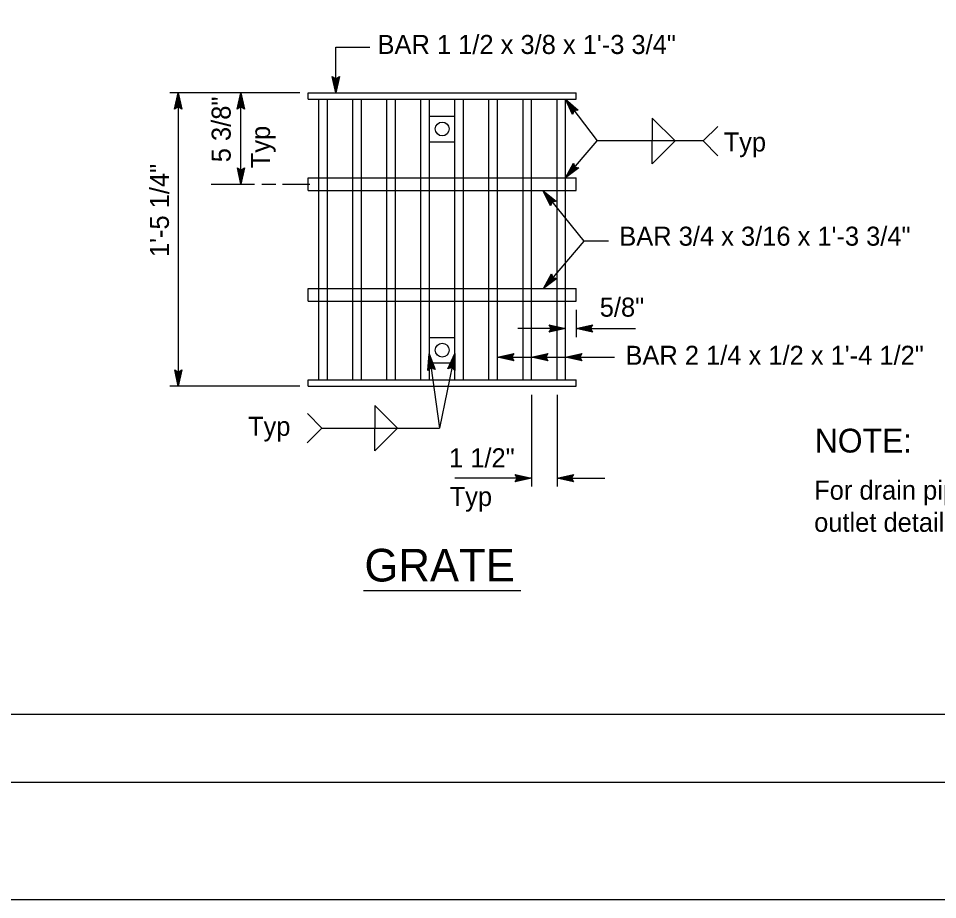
# Model space of a CAD drawing. Extents: x -894 to 866, y -472 to 714.
# Drawn here: x -230.9 to 107, y -472.4 to -148.5 of the extents above; entities that cross this region are included whole.
import ezdxf

# ---------------------------------------------------------------- set-up
doc = ezdxf.new("R2010")
doc.units = 0
for name, color, linetype in [('14 Ramp Anno', 7, 'Continuous'), ('56 Stage 3 Anno', 7, 'Continuous'), ('57 Undefined', 7, 'Continuous'), ('60 Nongeo Data', 7, 'Continuous'), ('border_PLOTTING-ELEMENTS', 7, 'Continuous'), ('border_rw_22x34_Cut_Lines', 7, 'Continuous'), ('border_SHEET', 7, 'Continuous')]:
    doc.layers.add(name, color=color, linetype=linetype)

msp = doc.modelspace()

# ---------------------------------------------------------------- linework, layer by layer
at = {"layer": '14 Ramp Anno'}
msp.add_lwpolyline([(-29.75, -273.01), (-20.99, -273.01)], dxfattribs=at)
at = {"layer": '56 Stage 3 Anno'}
for p, q in [((-114.17, -159.08), (-101.69, -159.08)), ((-114.17, -175.84), (-114.17, -159.08)), ((-114.17, -175.84), (-115.5, -169.84)), ((-115.5, -169.84), (-115.5, -169.84)), ((-115.5, -169.84), (-114.17, -170.64)), ((-114.17, -174.45), (-115.14, -170.08)), ((-114.17, -173.08), (-114.79, -170.26)), ((-114.17, -171.7), (-114.43, -170.49)), ((-114.17, -170.64), (-112.83, -169.84)), ((-112.83, -169.84), (-114.17, -175.84)), ((-113.19, -170.06), (-114.17, -174.46)), ((-113.55, -170.29), (-114.17, -173.08)), ((-113.89, -170.47), (-114.17, -171.7)), ((-112.83, -169.84), (-112.83, -169.84)), ((-127.46, -175.84), (-175.24, -175.84)), ((-173.46, -181.84), (-172.12, -175.84)), ((-173.1, -181.63), (-172.12, -177.22)), ((-172.74, -181.39), (-172.12, -178.61)), ((-172.12, -175.84), (-172.12, -175.84)), ((-172.12, -175.84), (-170.79, -181.84)), ((-172.12, -178.61), (-171.49, -181.43)), ((-172.11, -177.23), (-171.14, -181.61)), ((-150.42, -181.84), (-149.08, -175.84)), ((-150.06, -181.63), (-149.08, -177.22)), ((-149.7, -181.39), (-149.08, -178.61)), ((-149.08, -175.84), (-149.08, -175.84)), ((-149.08, -175.84), (-147.75, -181.84)), ((-149.08, -177.23), (-148.11, -181.61)), ((-149.08, -178.61), (-148.46, -181.43)), ((-114.17, -175.84), (-114.17, -175.84)), ((-29.75, -178.19), (-18.09, -193.55)), ((-27.19, -183.78), (-29.75, -178.19)), ((-29.75, -178.19), (-29.75, -178.19)), ((-29.75, -178.19), (-25.06, -182.17)), ((-172.12, -181.04), (-173.46, -181.84)), ((-173.46, -181.84), (-173.46, -181.84)), ((-172.39, -181.22), (-172.12, -179.99)), ((-172.12, -179.99), (-171.85, -181.2)), ((-170.79, -181.84), (-172.12, -181.04)), ((-170.79, -181.84), (-170.79, -181.84)), ((-149.08, -181.04), (-150.42, -181.84)), ((-150.42, -181.84), (-150.42, -181.84)), ((-149.36, -181.22), (-149.08, -179.99)), ((-149.08, -179.99), (-148.82, -181.2)), ((-147.75, -181.84), (-149.08, -181.04)), ((-147.75, -181.84), (-147.75, -181.84)), ((-27.03, -183.39), (-28.91, -179.29)), ((-28.9, -179.29), (-25.49, -182.2)), ((-26.89, -182.99), (-28.08, -180.39)), ((-28.08, -180.39), (-25.87, -182.26)), ((-26.72, -182.64), (-27.24, -181.49)), ((-27.24, -181.49), (-26.3, -182.29)), ((-26.6, -182.33), (-27.19, -183.78)), ((-25.06, -182.17), (-26.6, -182.33)), ((-25.06, -182.17), (-25.06, -182.17)), ((-27.19, -183.78), (-27.19, -183.78)), ((2.16, -185.21), (2.16, -193.55)), ((10.5, -193.55), (2.16, -185.21)), ((20.84, -193.55), (26.2, -188.19)), ((-29.75, -207.11), (-18.09, -193.55)), ((20.84, -193.55), (-18.09, -193.55)), ((10.5, -193.55), (2.16, -201.89)), ((2.16, -201.89), (2.16, -193.55)), ((20.84, -193.55), (26.24, -198.96)), ((-29.75, -207.11), (-26.84, -201.7)), ((-28.84, -206.06), (-26.72, -202.11)), ((-27.94, -205.02), (-26.58, -202.47)), ((-26.84, -201.7), (-26.84, -201.7)), ((-26.84, -201.7), (-26.36, -203.17)), ((-149.08, -209.46), (-150.41, -203.46)), ((-150.41, -203.46), (-150.41, -203.46)), ((-150.41, -203.46), (-149.08, -204.26)), ((-149.08, -208.07), (-150.05, -203.69)), ((-149.08, -206.69), (-149.7, -203.87)), ((-149.08, -205.31), (-149.34, -204.1)), ((-149.08, -204.26), (-147.74, -203.46)), ((-147.74, -203.46), (-149.08, -209.46)), ((-148.1, -203.67), (-149.08, -208.08)), ((-148.46, -203.91), (-149.08, -206.69)), ((-148.8, -204.08), (-149.08, -205.31)), ((-147.74, -203.46), (-147.74, -203.46)), ((-24.82, -203.44), (-29.75, -207.11)), ((-25.23, -203.37), (-28.85, -206.07)), ((-25.65, -203.31), (-27.94, -205.02)), ((-27.04, -203.97), (-26.46, -202.88)), ((-26.03, -203.22), (-27.04, -203.97)), ((-26.36, -203.17), (-24.82, -203.44)), ((-24.82, -203.44), (-24.82, -203.44)), ((-160.05, -209.46), (-144.06, -209.46)), ((-149.08, -209.46), (-149.08, -209.46)), ((-141.44, -209.46), (-136.32, -209.46)), ((-133.81, -209.46), (-123.73, -209.46)), ((-29.75, -207.11), (-29.75, -207.11)), ((-37.98, -211.86), (-23.08, -230.36)), ((-35.26, -217.38), (-37.98, -211.86)), ((-37.98, -211.86), (-37.98, -211.86)), ((-37.98, -211.86), (-33.18, -215.7)), ((-35.12, -216.99), (-37.11, -212.94)), ((-37.1, -212.95), (-33.61, -215.75)), ((-34.98, -216.58), (-36.25, -214.02)), ((-36.25, -214.02), (-33.99, -215.83)), ((-34.82, -216.22), (-35.38, -215.09)), ((-35.38, -215.09), (-34.41, -215.87)), ((-34.72, -215.92), (-35.26, -217.38)), ((-33.18, -215.7), (-34.72, -215.92)), ((-33.18, -215.7), (-33.18, -215.7)), ((-35.26, -217.38), (-35.26, -217.38)), ((-23.08, -230.36), (-37.82, -247.77)), ((-23.18, -230.21), (-13.93, -230.21)), ((-37.82, -247.77), (-34.96, -242.33)), ((-36.92, -246.7), (-34.84, -242.74)), ((-36.03, -245.66), (-34.69, -243.1)), ((-34.96, -242.33), (-34.96, -242.33)), ((-34.96, -242.33), (-34.46, -243.8)), ((-32.92, -244.05), (-37.82, -247.77)), ((-33.33, -243.99), (-36.93, -246.71)), ((-33.76, -243.93), (-36.03, -245.66)), ((-35.14, -244.61), (-34.56, -243.51)), ((-34.14, -243.85), (-35.14, -244.61)), ((-34.46, -243.8), (-32.92, -244.05)), ((-32.92, -244.05), (-32.92, -244.05)), ((-37.82, -247.77), (-37.82, -247.77)), ((-25.84, -255.58), (-25.84, -265.61)), ((-34.95, -262.49), (-35.75, -261.15)), ((-35.75, -261.15), (-35.75, -261.15)), ((-35.75, -261.15), (-29.75, -262.49)), ((-29.75, -262.49), (-35.75, -263.82)), ((-35.75, -263.82), (-34.95, -262.49)), ((-35.53, -261.5), (-31.13, -262.49)), ((-31.14, -262.49), (-35.51, -263.46)), ((-32.51, -262.49), (-35.33, -263.11)), ((-35.3, -261.86), (-32.51, -262.49)), ((-35.12, -262.21), (-33.89, -262.48)), ((-33.89, -262.48), (-35.1, -262.75)), ((-29.75, -262.49), (-29.75, -262.49)), ((-25.84, -262.49), (-19.84, -261.16)), ((-19.84, -263.83), (-25.84, -262.49)), ((-25.84, -262.49), (-25.84, -262.49)), ((-20.05, -263.47), (-24.46, -262.49)), ((-24.45, -262.48), (-20.07, -261.52)), ((-23.07, -262.49), (-20.25, -261.86)), ((-20.29, -263.11), (-23.07, -262.49)), ((-21.69, -262.49), (-20.48, -262.22)), ((-20.46, -262.77), (-21.69, -262.49)), ((-19.84, -261.16), (-20.64, -262.49)), ((-20.64, -262.49), (-19.84, -263.83)), ((-19.84, -261.16), (-19.84, -261.16)), ((-35.75, -263.82), (-35.75, -263.82)), ((-19.84, -263.83), (-19.84, -263.83)), ((-80.36, -277.97), (-79.84, -271.84)), ((-80.03, -277.7), (-79.65, -273.21)), ((-79.84, -271.84), (-76.12, -299.1)), ((-79.84, -271.84), (-79.84, -271.84)), ((-79.84, -271.84), (-77.71, -277.61)), ((-79.65, -273.22), (-78.1, -277.42)), ((-70.49, -271.73), (-76.12, -299.1)), ((-73.01, -277.34), (-70.49, -271.73)), ((-72.62, -277.2), (-70.77, -273.08)), ((-70.77, -273.09), (-70.7, -277.57)), ((-70.49, -271.73), (-70.49, -271.73)), ((-70.49, -271.73), (-70.4, -277.87)), ((-54.76, -273.01), (-48.76, -271.68)), ((-48.76, -274.35), (-54.76, -273.01)), ((-54.76, -273.01), (-54.76, -273.01)), ((-48.97, -273.99), (-53.38, -273.01)), ((-53.37, -273), (-48.99, -272.03)), ((-52, -273.01), (-49.17, -272.38)), ((-49.21, -273.63), (-52, -273.01)), ((-50.61, -273.01), (-49.41, -272.74)), ((-49.38, -273.28), (-50.61, -273.01)), ((-48.76, -271.68), (-49.56, -273.01)), ((-49.56, -273.01), (-48.76, -274.35)), ((-48.76, -271.68), (-48.76, -271.68)), ((-42.25, -273.01), (-36.25, -271.68)), ((-36.25, -274.35), (-42.25, -273.01)), ((-42.25, -273.01), (-42.25, -273.01)), ((-36.47, -273.99), (-40.87, -273.01)), ((-40.86, -273), (-36.49, -272.03)), ((-39.49, -273.01), (-36.66, -272.38)), ((-36.7, -273.63), (-39.49, -273.01)), ((-38.11, -273.01), (-36.9, -272.74)), ((-36.88, -273.28), (-38.11, -273.01)), ((-36.25, -271.68), (-37.05, -273.01)), ((-37.05, -273.01), (-36.25, -274.35)), ((-36.25, -271.68), (-36.25, -271.68)), ((-29.75, -273.01), (-23.75, -271.68)), ((-29.75, -273.01), (-11.69, -273.01)), ((-23.75, -274.35), (-29.75, -273.01)), ((-29.75, -273.01), (-29.75, -273.01)), ((-23.96, -273.99), (-28.37, -273.01)), ((-28.35, -273), (-23.98, -272.03)), ((-26.98, -273.01), (-24.16, -272.38)), ((-24.2, -273.63), (-26.98, -273.01)), ((-25.6, -273.01), (-24.39, -272.74)), ((-24.37, -273.28), (-25.6, -273.01)), ((-23.75, -271.68), (-24.55, -273.01)), ((-24.55, -273.01), (-23.75, -274.35)), ((-23.75, -271.68), (-23.75, -271.68)), ((-79.14, -276.99), (-80.36, -277.97)), ((-79.71, -277.42), (-79.47, -274.58)), ((-79.47, -274.58), (-78.46, -277.29)), ((-79.39, -277.2), (-79.28, -275.95)), ((-79.28, -275.95), (-78.85, -277.11)), ((-77.71, -277.61), (-79.14, -276.99)), ((-71.54, -276.82), (-73.01, -277.34)), ((-72.22, -277.04), (-71.05, -274.44)), ((-71.85, -276.94), (-71.33, -275.79)), ((-70.4, -277.87), (-71.54, -276.82)), ((-71.33, -275.79), (-71.31, -277.03)), ((-71.05, -274.44), (-71.01, -277.33)), ((-48.76, -274.35), (-48.76, -274.35)), ((-36.25, -274.35), (-36.25, -274.35)), ((-23.75, -274.35), (-23.75, -274.35)), ((-172.12, -283.72), (-173.45, -277.72)), ((-173.45, -277.72), (-173.45, -277.72)), ((-173.45, -277.72), (-172.12, -278.52)), ((-172.12, -282.33), (-173.09, -277.95)), ((-172.11, -280.95), (-172.74, -278.13)), ((-172.11, -279.57), (-172.38, -278.36)), ((-172.12, -278.52), (-170.78, -277.72)), ((-170.78, -277.72), (-172.12, -283.72)), ((-171.13, -277.93), (-172.11, -282.34)), ((-171.49, -278.17), (-172.11, -280.95)), ((-171.84, -278.34), (-172.11, -279.57)), ((-170.78, -277.72), (-170.78, -277.72)), ((-80.36, -277.97), (-80.36, -277.97)), ((-77.71, -277.61), (-77.71, -277.61)), ((-73.01, -277.34), (-73.01, -277.34)), ((-70.4, -277.87), (-70.4, -277.87)), ((-127.46, -283.72), (-175.24, -283.72)), ((-172.12, -283.72), (-172.12, -283.72)), ((-42.25, -286.85), (-42.25, -320.58)), ((-32.87, -286.85), (-32.87, -320.58)), ((-119.29, -299.1), (-124.65, -293.73)), ((-91.55, -299.1), (-99.89, -290.76)), ((-99.89, -290.76), (-99.89, -299.1)), ((-119.29, -299.1), (-124.69, -304.5)), ((-119.29, -299.1), (-76.12, -299.1)), ((-99.89, -307.43), (-99.89, -299.1)), ((-91.55, -299.1), (-99.89, -307.43)), ((-47.45, -317.46), (-48.25, -316.12)), ((-48.25, -316.12), (-48.25, -316.12)), ((-48.25, -316.12), (-42.25, -317.46)), ((-42.25, -317.46), (-48.25, -318.79)), ((-48.25, -318.79), (-47.45, -317.46)), ((-48.03, -316.47), (-43.63, -317.46)), ((-43.64, -317.46), (-48.02, -318.43)), ((-45.01, -317.46), (-47.84, -318.08)), ((-47.8, -316.83), (-45.01, -317.46)), ((-47.62, -317.18), (-46.4, -317.46)), ((-46.4, -317.46), (-47.6, -317.72)), ((-42.25, -317.46), (-42.25, -317.46)), ((-32.87, -317.46), (-26.87, -316.13)), ((-26.87, -318.8), (-32.87, -317.46)), ((-32.87, -317.46), (-32.87, -317.46)), ((-27.09, -318.44), (-31.49, -317.46)), ((-31.48, -317.45), (-27.11, -316.49)), ((-30.11, -317.46), (-27.28, -316.83)), ((-27.32, -318.08), (-30.11, -317.46)), ((-28.73, -317.46), (-27.52, -317.19)), ((-27.5, -317.74), (-28.73, -317.46)), ((-26.87, -316.13), (-27.67, -317.46)), ((-27.67, -317.46), (-26.87, -318.8)), ((-26.87, -316.13), (-26.87, -316.13)), ((-48.25, -318.79), (-48.25, -318.79)), ((-26.87, -318.8), (-26.87, -318.8))]:
    msp.add_line(p, q, dxfattribs=at)
for points in [[(-172.12, -175.84), (-172.12, -283.72)], [(-149.08, -209.46), (-149.08, -175.84)], [(-29.75, -262.49), (-47.25, -262.49)], [(-25.84, -262.49), (-4.03, -262.49)], [(-54.76, -273.01), (-42.57, -273.01)], [(-42.25, -273.01), (-29.75, -273.01)], [(-42.25, -317.46), (-70.47, -317.46)], [(-32.87, -317.46), (-15.36, -317.46)]]:
    msp.add_lwpolyline(points, dxfattribs=at)
at = {"layer": '57 Undefined'}
msp.add_line((-104, -358.84), (-46.17, -358.84), dxfattribs=at)
at = {"layer": '60 Nongeo Data'}
for p, q in [((-124.33, -178.19), (-124.33, -175.84)), ((-124.33, -175.84), (-25.84, -175.84)), ((-124.33, -178.19), (-25.84, -178.19)), ((-120.42, -207.11), (-120.42, -178.19)), ((-117.29, -207.11), (-117.29, -178.19)), ((-107.92, -207.11), (-107.92, -178.19)), ((-104.79, -207.11), (-104.79, -178.19)), ((-95.41, -207.11), (-95.41, -178.19)), ((-92.28, -207.11), (-92.28, -178.19)), ((-82.9, -207.11), (-82.9, -178.19)), ((-79.77, -207.11), (-79.77, -178.19)), ((-70.39, -207.11), (-70.39, -178.19)), ((-67.27, -207.11), (-67.27, -178.19)), ((-57.89, -207.11), (-57.89, -178.19)), ((-54.76, -207.11), (-54.76, -178.19)), ((-45.38, -207.11), (-45.38, -178.19)), ((-42.25, -207.11), (-42.25, -178.19)), ((-32.87, -207.11), (-32.87, -178.19)), ((-29.75, -207.11), (-29.75, -178.19)), ((-25.84, -178.19), (-25.84, -175.84)), ((-79.77, -184.44), (-70.39, -184.44)), ((-79.77, -193.82), (-70.39, -193.82)), ((-124.33, -211.8), (-124.33, -207.11)), ((-124.33, -207.11), (-25.84, -207.11)), ((-120.42, -211.8), (-120.42, -207.11)), ((-117.29, -211.8), (-117.29, -207.11)), ((-107.92, -211.8), (-107.92, -207.11)), ((-104.79, -211.8), (-104.79, -207.11)), ((-95.41, -211.8), (-95.41, -207.11)), ((-92.28, -211.8), (-92.28, -207.11)), ((-82.9, -211.8), (-82.9, -207.11)), ((-79.77, -211.8), (-79.77, -207.11)), ((-70.39, -211.8), (-70.39, -207.11)), ((-67.27, -211.8), (-67.27, -207.11)), ((-57.89, -211.8), (-57.89, -207.11)), ((-54.76, -211.8), (-54.76, -207.11)), ((-45.38, -211.8), (-45.38, -207.11)), ((-42.25, -211.8), (-42.25, -207.11)), ((-32.87, -211.8), (-32.87, -207.11)), ((-29.75, -211.8), (-29.75, -207.11)), ((-25.84, -211.8), (-25.84, -207.11)), ((-124.33, -211.8), (-25.84, -211.8)), ((-120.42, -247.76), (-120.42, -211.8)), ((-117.29, -247.76), (-117.29, -211.8)), ((-107.92, -247.76), (-107.92, -211.8)), ((-104.79, -247.76), (-104.79, -211.8)), ((-95.41, -247.76), (-95.41, -211.8)), ((-92.28, -247.76), (-92.28, -211.8)), ((-82.9, -247.76), (-82.9, -211.8)), ((-79.77, -247.76), (-79.77, -211.8)), ((-70.39, -247.76), (-70.39, -211.8)), ((-67.27, -247.76), (-67.27, -211.8)), ((-57.89, -247.76), (-57.89, -211.8)), ((-54.76, -247.76), (-54.76, -211.8)), ((-45.38, -247.76), (-45.38, -211.8)), ((-42.25, -247.76), (-42.25, -211.8)), ((-32.87, -247.76), (-32.87, -211.8)), ((-29.75, -247.76), (-29.75, -211.8)), ((-124.33, -252.45), (-124.33, -247.76)), ((-124.33, -247.76), (-25.84, -247.76)), ((-120.42, -252.45), (-120.42, -247.76)), ((-117.29, -252.45), (-117.29, -247.76)), ((-107.92, -252.45), (-107.92, -247.76)), ((-104.79, -252.45), (-104.79, -247.76)), ((-95.41, -252.45), (-95.41, -247.76)), ((-92.28, -252.45), (-92.28, -247.76)), ((-82.9, -252.45), (-82.9, -247.76)), ((-79.77, -252.45), (-79.77, -247.76)), ((-70.39, -252.45), (-70.39, -247.76)), ((-67.27, -252.45), (-67.27, -247.76)), ((-57.89, -252.45), (-57.89, -247.76)), ((-54.76, -252.45), (-54.76, -247.76)), ((-45.38, -252.45), (-45.38, -247.76)), ((-42.25, -252.45), (-42.25, -247.76)), ((-32.87, -252.45), (-32.87, -247.76)), ((-29.75, -252.45), (-29.75, -247.76)), ((-25.84, -252.45), (-25.84, -247.76)), ((-124.33, -252.45), (-25.84, -252.45)), ((-120.42, -281.37), (-120.42, -252.45)), ((-117.29, -281.37), (-117.29, -252.45)), ((-107.92, -281.37), (-107.92, -252.45)), ((-104.79, -281.37), (-104.79, -252.45)), ((-95.41, -281.37), (-95.41, -252.45)), ((-92.28, -281.37), (-92.28, -252.45)), ((-82.9, -281.37), (-82.9, -252.45)), ((-79.77, -281.37), (-79.77, -252.45)), ((-70.39, -281.37), (-70.39, -252.45)), ((-67.27, -281.37), (-67.27, -252.45)), ((-57.89, -281.37), (-57.89, -252.45)), ((-54.76, -281.37), (-54.76, -252.45)), ((-45.38, -281.37), (-45.38, -252.45)), ((-42.25, -281.37), (-42.25, -252.45)), ((-32.87, -281.37), (-32.87, -252.45)), ((-29.75, -281.37), (-29.75, -252.45)), ((-79.77, -265.74), (-70.39, -265.74)), ((-79.77, -275.12), (-70.39, -275.12)), ((-124.33, -281.37), (-25.84, -281.37)), ((-124.33, -283.72), (-124.33, -281.37)), ((-124.33, -283.72), (-25.84, -283.72)), ((-25.84, -283.72), (-25.84, -281.37))]:
    msp.add_line(p, q, dxfattribs=at)
for centre in [(-75.08, -189.13), (-75.08, -270.43)]:
    msp.add_circle(centre, 2.54, dxfattribs=at)
at = {"layer": 'border_PLOTTING-ELEMENTS'}
for points in [[(-894.04, -472.44), (865.96, -472.44), (865.96, 713.56), (-894.04, 713.56)], [(-864.04, 670.56), (835.96, 670.56), (835.96, -429.44), (-864.04, -429.44)]]:
    msp.add_lwpolyline(points, close=True, dxfattribs=at)
at = {"layer": 'border_rw_22x34_Cut_Lines'}
msp.add_lwpolyline([(-864.04, 670.56), (835.96, 670.56), (835.96, -429.44), (-864.04, -429.44)], close=True, dxfattribs=at)
at = {"layer": 'border_SHEET'}
msp.add_line((810.96, -404.44), (-814.04, -404.44), dxfattribs=at)

# ---------------------------------------------------------------- texts
at = {"layer": '57 Undefined'}
for s, height, p in [('BAR 1 1/2 x 3/8 x 1\'-3 3/4"', 7, (-98.87, -161.56)), ('Typ', 7, (28.37, -197.41)), ('BAR 3/4 x 3/16 x 1\'-3 3/4"', 7, (-9.99, -232.04)), ('5/8"', 7, (-17.17, -258.13)), ('BAR 2 1/4 x 1/2 x 1\'-4 1/2"', 7, (-7.73, -275.83)), ('Typ', 7, (-146.49, -301.93)), ('NOTE:', 8.75, (61.9, -308.08)), ('1 1/2"', 7, (-72.58, -313.53)), ('Typ', 7, (-72.36, -327.74)), ('For drain pipe alignment, sleeve connection, drain', 7, (61.65, -325.41)), ('outlet details and notes, see Standard Plan B7-6.', 7, (61.65, -337.22)), ('GRATE', 12, (-103.67, -355.49))]:
    msp.add_text(s, height=height, dxfattribs=at).set_placement(p)
for s, p in [('5 3/8"', (-152.86, -201.36)), ('Typ', (-138.4, -203.56)), ('1\'-5 1/4"', (-175.57, -236.21))]:
    msp.add_text(s, height=7, rotation=90, dxfattribs=at).set_placement(p)

doc.saveas('drawing.dxf')
